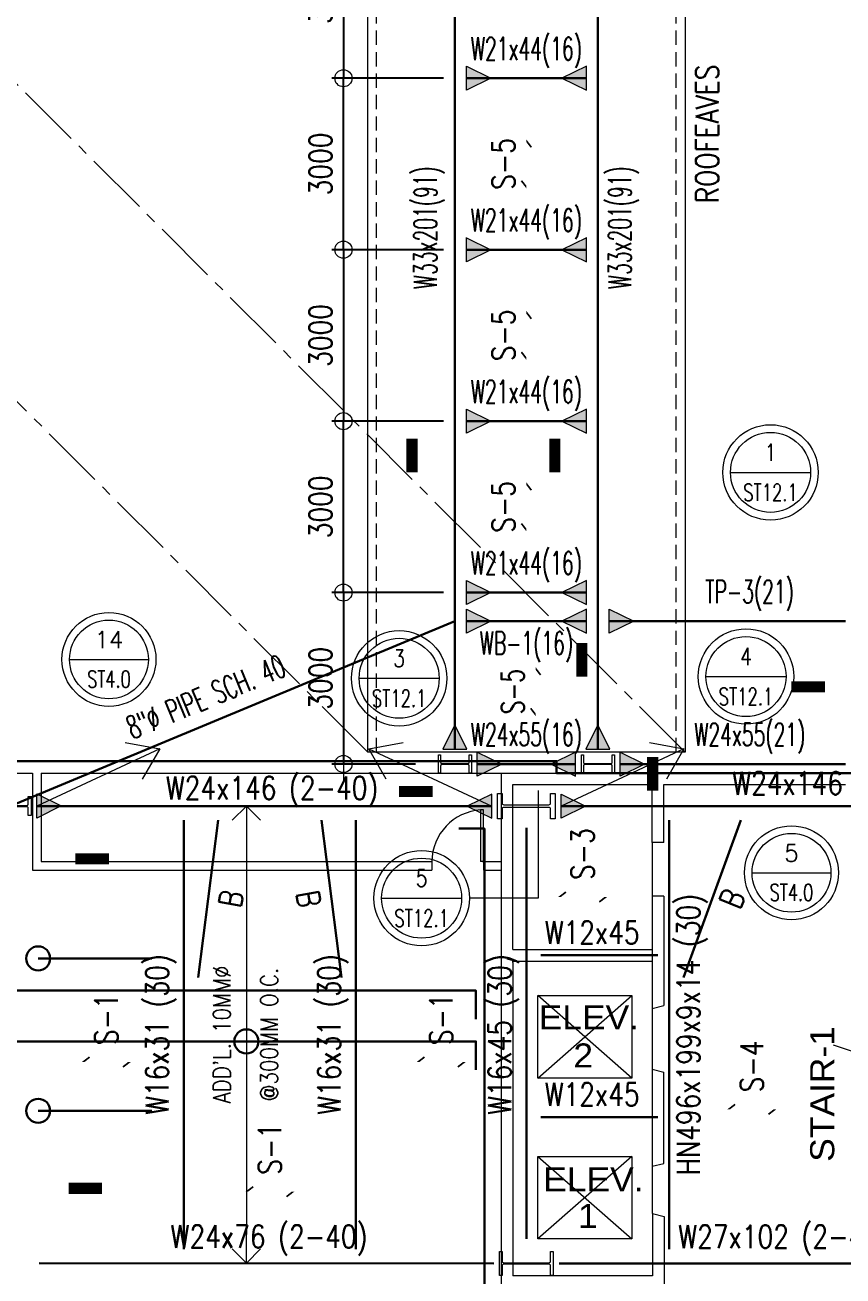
# Model space of a CAD drawing. Header units: millimetres. Extents: x 1120934 to 1315742, y -16030 to 119854.
# Drawn here: x 1164123 to 1178430, y 45254 to 67144 of the extents above; entities that cross this region are included whole.
import ezdxf
from ezdxf.enums import TextEntityAlignment as Align

# ---------------------------------------------------------------- set-up
doc = ezdxf.new("R2010")
doc.units = ezdxf.units.MM
doc.header["$MEASUREMENT"] = 0
doc.linetypes.add('CENTER2', pattern=[1.125, 0.75, -0.125, 0.125, -0.125])
doc.linetypes.add('HIDDEN', pattern=[0.375, 0.25, -0.125])
doc.layers.get('0').update_dxf_attribs({"lineweight": 0})
for name, color, linetype, lineweight in [('A_ARCHITECTURAL BACKGROUND', 251, 'Continuous', 5), ('ROOF LN', 1, 'HIDDEN', 5), ('S-ANNO-DIMS', 252, 'Continuous', 5), ('S-ANNO-MARK', 2, 'Continuous', 9), ('S-ANNO-NPLT', 7, 'Continuous', 9), ('S-Anno-Symb', 143, 'Continuous', 15), ('S-BEAM', 5, 'Continuous', 30), ('S-BRACE', 2, 'Continuous', 9), ('S-COLS', 2, 'Continuous', 20), ('S-CONN', 1, 'Continuous', 9), ('S_COL', 2, 'Continuous', 20), ('S_DRB', 4, 'Continuous', 30), ('S_GRID LINES', 252, 'Continuous', 5), ('S_SLAB EDGE', 2, 'Continuous', 30)]:
    doc.layers.add(name, color=color, linetype=linetype, lineweight=lineweight)
doc.styles.add('1', font='simplex.shx', dxfattribs={"width": 0.85, "height": 300})
doc.styles.add('ARIALNW', font='ARIALN.TTF')
doc.styles.add('MMTX$0$ESMX$0$X-OPTA1D', font='x-opta1d')
doc.styles.add('ROMANSX', font='ROMANS.shx', dxfattribs={"height": 0.09375})
doc.styles.add('SIMPLEX', font='SIMPLEX.shx', dxfattribs={"width": 0.8, "height": 400})
doc.dimstyles.new('DIM 200', dxfattribs={"dimtxt": 0.36, "dimasz": 0.2, "dimexe": 0.1, "dimexo": 0, "dimgap": 0.08, "dimtad": 1, "dimlfac": 2, "dimrnd": 0.005, "dimzin": 1, "dimdsep": 46, "dimtxsty": 'ARIALNW', "dimcen": 0.09, "dimclrd": 6, "dimclre": 6, "dimclrt": 13, "dimadec": 0, "dimazin": 0, "dimtfac": 1, "dimtofl": 0, "dimtmove": 2, "dimatfit": 3, "dimfxl": 1, "dimtolj": 1, "dimtzin": 0, "dimarcsym": 0})
doc.dimstyles.new('DIM_100', dxfattribs={"dimtxt": 400, "dimasz": 2, "dimexe": 100, "dimexo": 250, "dimgap": 250, "dimtad": 1, "dimdec": 0, "dimrnd": 1, "dimzin": 1, "dimdsep": 46, "dimtxsty": '1', "dimblk1": 'ESCADIM_ARW', "dimblk2": 'ESCADIM_ARW', "dimsah": 1, "dimcen": 50, "dimclrd": 256, "dimclre": 256, "dimclrt": 52, "dimazin": 0, "dimtfac": 1, "dimtdec": 0, "dimtofl": 0, "dimtmove": 0, "dimatfit": 3, "dimldrblk": 'ESCADIM_ARW', "dimfxl": 1, "dimtolj": 1, "dimtzin": 0, "dimarcsym": 0})
doc.dimstyles.new('DIM_200', dxfattribs={"dimtxt": 400, "dimasz": 2, "dimexe": 200, "dimexo": 200, "dimgap": 200, "dimtad": 1, "dimdec": 0, "dimrnd": 1, "dimzin": 1, "dimdsep": 46, "dimtxsty": 'SIMPLEX', "dimblk1": 'ESCADIM_ARW', "dimblk2": 'ESCADIM_ARW', "dimsah": 1, "dimcen": 50, "dimclrd": 251, "dimclre": 251, "dimclrt": 52, "dimazin": 0, "dimtfac": 1, "dimtdec": 0, "dimtofl": 0, "dimtmove": 0, "dimatfit": 3, "dimldrblk": 'ESCADIM_ARW', "dimfxl": 1, "dimtolj": 1, "dimtzin": 0, "dimarcsym": 0})

# ---------------------------------------------------------------- blocks, each defined once
blk = doc.blocks.new('4F COLUMN LAYOUT')
at = {"layer": 'S_COL', "ltscale": 0.05, "elevation": 0}
blk.add_lwpolyline([(16665, 56000), (16665, 56167), (16713, 56167), (16713, 56033, 0.414214), (16734, 56013), (17266, 56013, 0.414214), (17287, 56033), (17287, 56167), (17335, 56167), (17335, 55833), (17287, 55833), (17287, 55967, 0.414214), (17266, 55987), (16734, 55987, 0.414214), (16713, 55967), (16713, 55833), (16665, 55833), (16665, 56000)], format="xyb", dxfattribs=at)
at = {"layer": 'S_COL', "ltscale": 0.05}
for points in [[(26506, 56000), (26506, 55779), (26424, 55779), (26424, 55948, 0.414214), (26395, 55977), (25605, 55977, 0.414214), (25576, 55948), (25576, 55779), (25494, 55779), (25494, 56221), (25576, 56221), (25576, 56052, 0.414214), (25605, 56023), (26395, 56023, 0.414214), (26424, 56052), (26424, 56221), (26506, 56221), (26506, 56000)], [(25529, 47997), (25529, 48208), (25576, 48208), (25576, 48039, 0.414214), (25605, 48010), (26395, 48010, 0.414214), (26424, 48039), (26424, 48208), (26471, 48208), (26471, 47786), (26424, 47786), (26424, 47955, 0.414214), (26395, 47984), (25605, 47984, 0.414214), (25576, 47955), (25576, 47786), (25529, 47786), (25529, 47997)]]:
    blk.add_lwpolyline(points, format="xyb", dxfattribs=at)
blk = doc.blocks.new('Bubble')
at = {"layer": 'S-ANNO-NPLT'}
blk.add_circle((0, 0), 0.2608, dxfattribs=at)
at = {"layer": 'S-Anno-Symb', "color": 0}
blk.add_line((-0.2188, 0), (0.2188, 0), dxfattribs=at)
blk.add_circle((0, 0), 0.2188, dxfattribs=at)
at = {"layer": 'S-Anno-Symb', "style": 'ROMANSX'}
for tag, p in [('1', (0, 0.1094)), ('S1', (0, -0.1094))]:
    blk.add_attdef(tag, text='', height=0.0937, dxfattribs=at).set_placement(p, align=Align.MIDDLE_CENTER)
at = {"layer": 'S-Anno-Symb', "style": 'ROMANSX', "width": 1.018385, "flags": 8}
blk.add_attdef('LONG', text='', height=0.0937, dxfattribs=at).set_placement((-0.1796, -0.1249), (0.1796, -0.1249), align=Align.FIT)
blk = doc.blocks.new('4F PLAN2')
at = {"layer": 'A_ARCHITECTURAL BACKGROUND', "ltscale": 10}
for p, q in [((1173421, 54265, 0), (1154278, 54265, 0)), ((1173421, 54053, 0), (1173421, 54265, 0)), ((1172459, 45056, 0), (1172459, 54061, 0)), ((1172653, 53853, 0), (1175002, 53853, 0)), ((1172653, 53853, 0), (1175002, 53853, 0)), ((1172653, 53853, 0), (1175094, 53853, 0)), ((1172653, 50965, 0), (1172653, 53853, 0)), ((1175094, 52837, 0), (1175094, 53853, 0)), ((1175294, 52837, 0), (1175294, 53853, 0)), ((1175294, 52837, 0), (1175294, 53853, 0)), ((1172141, 53410, 0), (1172090, 53410, 0)), ((1172090, 53410, 0), (1172090, 52508, 0)), ((1172141, 53410, 0), (1172090, 53410, 0)), ((1172090, 53410, 0), (1172090, 52508, 0)), ((1172141, 52508, 0), (1172141, 53410, 0)), ((1172141, 52508, 0), (1172141, 53410, 0)), ((1172141, 52488, 0), (1172141, 53390, 0)), ((1172141, 52488, 0), (1172141, 53390, 0)), ((1175294, 52837, 0), (1175094, 52837, 0)), ((1175094, 51900, 0), (1175094, 50965, 0)), ((1175294, 51900, 0), (1175094, 51900, 0)), ((1175294, 51900, 0), (1175294, 50990, 0)), ((1175294, 51900, 0), (1175294, 49985, 0)), ((1172551, 50801, 0), (1172751, 50750, 0)), ((1172653, 50965, 0), (1175094, 50965, 0)), ((1172653, 50965, 0), (1175094, 50965, 0)), ((1172653, 50965, 0), (1175094, 50965, 0)), ((1172653, 50965, 0), (1175094, 50965, 0)), ((1172653, 50762, 0), (1172653, 50787, 0)), ((1172653, 50765, 0), (1175094, 50765, 0)), ((1172653, 50739, 0), (1172653, 50765, 0)), ((1172653, 50765, 0), (1175094, 50765, 0)), ((1172653, 50739, 0), (1172653, 45257, 0)), ((1175094, 50765, 0), (1175094, 49933, 0)), ((1175094, 49933, 0), (1175294, 49985, 0)), ((1175094, 49933, 0), (1175294, 49985, 0)), ((1175094, 48871, 0), (1175294, 48820, 0)), ((1175094, 48871, 0), (1175294, 48820, 0)), ((1175094, 48871, 0), (1175094, 47173, 0)), ((1175294, 47224, 0), (1175294, 48820, 0)), ((1175294, 47224, 0), (1175294, 48820, 0)), ((1175094, 47173, 0), (1175294, 47224, 0)), ((1175094, 47173, 0), (1175294, 47224, 0)), ((1175096, 46345, 0), (1175303, 46292, 0)), ((1175096, 46345, 0), (1175303, 46292, 0)), ((1175096, 46345, 0), (1175096, 45257, 0)), ((1175303, 46292, 0), (1175303, 45056, 0)), ((1175096, 45257, 0), (1172653, 45257, 0))]:
    blk.add_line(p, q, dxfattribs=at)
at = {"layer": 'A_ARCHITECTURAL BACKGROUND', "linetype": 'ByBlock', "ltscale": 0.5}
for p, q in [((1154428, 54053, 0), (1164252, 54053, 0)), ((1164403, 54053, 0), (1191459, 54053, 0)), ((1175294, 53853, 0), (1178472, 53853, 0))]:
    blk.add_line(p, q, dxfattribs=at)
at = {"layer": 'A_ARCHITECTURAL BACKGROUND', "ltscale": 0.5}
for p, q in [((1164252, 54053, 0), (1164252, 52357, 0)), ((1164403, 54053, 0), (1164403, 52508, 0)), ((1175096, 46345, 0), (1175096, 52837, 0)), ((1172141, 52576, 0), (1172141, 52357, 0)), ((1164252, 52357, 0), (1171239, 52357, 0)), ((1164403, 52508, 0), (1171239, 52508, 0)), ((1171239, 52526, 0), (1171239, 52357, 0)), ((1172141, 52508, 0), (1172090, 52508, 0)), ((1172141, 52508, 0), (1172459, 52508, 0)), ((1172141, 52357, 0), (1172459, 52357, 0)), ((1174737, 48718, 0), (1173093, 50161, 0)), ((1173093, 48718, 0), (1174737, 50161, 0)), ((1173093, 47347, 0), (1174737, 45904, 0)), ((1174737, 47347, 0), (1173093, 45904, 0))]:
    blk.add_line(p, q, dxfattribs=at)
at = {"layer": 'A_ARCHITECTURAL BACKGROUND', "linetype": 'ByBlock', "lineweight": 13, "ltscale": 0.5}
blk.add_line((1179234, 48974, 0), (1178265, 49293, 0), dxfattribs=at)
at = {"layer": 'A_ARCHITECTURAL BACKGROUND', "ltscale": 0.5, "elevation": 0}
for points in [[(1173093, 50161), (1174737, 50161), (1174737, 48718), (1173093, 48718)], [(1174737, 45904), (1173093, 45904), (1173093, 47347), (1174737, 47347)]]:
    blk.add_lwpolyline(points, close=True, dxfattribs=at)
at = {"layer": 'A_ARCHITECTURAL BACKGROUND', "linetype": 'ByBlock', "lineweight": 13, "ltscale": 0.5}
blk.add_arc((1172154, 52497, 0), 915, 93.9663, 179.3068, dxfattribs=at)
at = {"layer": 'S_SLAB EDGE', "ltscale": 0.05, "elevation": 0}
blk.add_lwpolyline([(1153407, 29530), (1152424, 46191), (1154278, 46191), (1154278, 54265), (1173421, 54265), (1173421, 54053), (1191459, 54053), (1191459, 53526), (1193442, 53526), (1193442, 37059), (1191609, 37059), (1191609, 8385)], dxfattribs=at)
at = {"layer": 'A_ARCHITECTURAL BACKGROUND', "style": 'MMTX$0$ESMX$0$X-OPTA1D', "text_generation_flag": 6, "width": 1.1}
for s, height, p in [('ELEV.', 420.9, (1173107, 49567, 0)), ('2', 421, (1173714, 48902, 0)), ('ELEV.', 420.9, (1173187, 46733, 0)), ('1', 421, (1173796, 46095, 0))]:
    blk.add_text(s, height=height, rotation=180, dxfattribs=at).set_placement(p)
at = {"layer": 'A_ARCHITECTURAL BACKGROUND', "style": 'MMTX$0$ESMX$0$X-OPTA1D', "width": 1.1}
blk.add_text('STAIR-1', height=420.9, rotation=90, dxfattribs=at).set_placement((1178277, 47252, 0))
blk = doc.blocks.new('_Open90')
at = {"color": 0, "linetype": 'ByBlock', "lineweight": -2}
for p, q in [((-0.5, 0.5), (0, 0)), ((0, 0), (-1, 0)), ((0, 0), (-0.5, -0.5))]:
    blk.add_line(p, q, dxfattribs=at)
blk = doc.blocks.new('*D46')
at = {"lineweight": -2, "ltscale": 0.5, "transparency": 16777216}
blk.add_line((21102, 55501), (21102, 48502), dxfattribs=at)
at = {"layer": 'Defpoints', "color": 0, "ltscale": 0.5, "transparency": 16777216}
for p in [(21102, 56001, 0), (21102, 48002, 0), (21102, 48002)]:
    blk.add_point(p, dxfattribs=at)
at = {"lineweight": -2, "ltscale": 0.5, "transparency": 16777216, "xscale": 500, "yscale": 500, "zscale": 500}
for p, rotation in [((21102, 56001), 90), ((21102, 48002), 270)]:
    blk.add_blockref('_Open90', p, dxfattribs=dict(at, rotation=rotation))
at = {"color": 52, "ltscale": 0.5, "transparency": 16777216, "char_height": 300, "attachment_point": 5, "rotation": 90, "style": '1'}
for s, insert in [("\\A1;ADD'L. 10MM%%C", (20674, 52002)), ('\\A1;@300MM O.C. ', (21502, 52002))]:
    blk.add_mtext(s, dxfattribs=dict(at, insert=insert))
blk = doc.blocks.new('ESCADIM_ARW')
at = {"color": 7}
blk.add_line((-150, 0), (150, 0), dxfattribs=at)
blk.add_circle((0, 0), 75, dxfattribs=at)
blk = doc.blocks.new('*D35')
at = {"layer": 'Defpoints', "color": 0, "ltscale": 0.05, "transparency": 16777216}
for p in [(1169692, 60212), (1171642, 60212, 0), (1171642, 57212, 0)]:
    blk.add_point(p, dxfattribs=at)
at = {"layer": 'S-ANNO-DIMS', "color": 251, "lineweight": -2, "ltscale": 0.05, "transparency": 16777216}
for p, q in [((1171442, 60212), (1169492, 60212)), ((1169692, 57214), (1169692, 60210)), ((1171442, 57212), (1169492, 57212))]:
    blk.add_line(p, q, dxfattribs=at)
at = {"layer": 'S-ANNO-DIMS', "color": 251, "lineweight": -2, "ltscale": 0.05, "transparency": 16777216, "xscale": 2, "yscale": 2, "zscale": 2}
for p, rotation in [((1169692, 60212), 90), ((1169692, 57212), 270)]:
    blk.add_blockref('ESCADIM_ARW', p, dxfattribs=dict(at, rotation=rotation))
at = {"layer": 'S-ANNO-DIMS', "color": 52, "ltscale": 0.05, "transparency": 16777216, "insert": (1169292, 58712), "char_height": 400, "attachment_point": 5, "rotation": 90, "style": 'SIMPLEX'}
blk.add_mtext('\\A1;3000', dxfattribs=at)
blk = doc.blocks.new('*D36')
at = {"layer": 'Defpoints', "color": 0, "ltscale": 0.05, "transparency": 16777216}
for p in [(1171642, 63212, 0), (1169692, 60212), (1171642, 60212, 0)]:
    blk.add_point(p, dxfattribs=at)
at = {"layer": 'S-ANNO-DIMS', "color": 251, "lineweight": -2, "ltscale": 0.05, "transparency": 16777216}
for p, q in [((1171442, 63212), (1169492, 63212)), ((1169692, 63210), (1169692, 60214)), ((1171442, 60212), (1169492, 60212))]:
    blk.add_line(p, q, dxfattribs=at)
at = {"layer": 'S-ANNO-DIMS', "color": 251, "lineweight": -2, "ltscale": 0.05, "transparency": 16777216, "xscale": 2, "yscale": 2, "zscale": 2}
for p, rotation in [((1169692, 63212), 90), ((1169692, 60212), 270)]:
    blk.add_blockref('ESCADIM_ARW', p, dxfattribs=dict(at, rotation=rotation))
at = {"layer": 'S-ANNO-DIMS', "color": 52, "ltscale": 0.05, "transparency": 16777216, "insert": (1169292, 61712), "char_height": 400, "attachment_point": 5, "rotation": 90, "style": 'SIMPLEX'}
blk.add_mtext('\\A1;3000', dxfattribs=at)
blk = doc.blocks.new('*D37')
at = {"layer": 'Defpoints', "color": 0, "ltscale": 0.05, "transparency": 16777216}
for p in [(1171642, 57212, 0), (1169692, 54212), (1171154, 54212)]:
    blk.add_point(p, dxfattribs=at)
at = {"layer": 'S-ANNO-DIMS', "color": 251, "lineweight": -2, "ltscale": 0.05, "transparency": 16777216}
for p, q in [((1171442, 57212), (1169492, 57212)), ((1169692, 57210), (1169692, 54214)), ((1170954, 54212), (1169492, 54212))]:
    blk.add_line(p, q, dxfattribs=at)
at = {"layer": 'S-ANNO-DIMS', "color": 251, "lineweight": -2, "ltscale": 0.05, "transparency": 16777216, "xscale": 2, "yscale": 2, "zscale": 2}
for p, rotation in [((1169692, 57212), 90), ((1169692, 54212), 270)]:
    blk.add_blockref('ESCADIM_ARW', p, dxfattribs=dict(at, rotation=rotation))
at = {"layer": 'S-ANNO-DIMS', "color": 52, "ltscale": 0.05, "transparency": 16777216, "insert": (1169292, 55712), "char_height": 400, "attachment_point": 5, "rotation": 90, "style": 'SIMPLEX'}
blk.add_mtext('\\A1;3000', dxfattribs=at)
blk = doc.blocks.new('*D38')
at = {"layer": 'Defpoints', "color": 0, "ltscale": 0.05, "transparency": 16777216}
for p in [(1171642, 69212, 0), (1169692, 66212), (1171642, 66212, 0)]:
    blk.add_point(p, dxfattribs=at)
at = {"layer": 'S-ANNO-DIMS', "color": 251, "lineweight": -2, "ltscale": 0.05, "transparency": 16777216}
for p, q in [((1171442, 69212), (1169492, 69212)), ((1169692, 69210), (1169692, 66214)), ((1171442, 66212), (1169492, 66212))]:
    blk.add_line(p, q, dxfattribs=at)
at = {"layer": 'S-ANNO-DIMS', "color": 251, "lineweight": -2, "ltscale": 0.05, "transparency": 16777216, "xscale": 2, "yscale": 2, "zscale": 2}
for p, rotation in [((1169692, 69212), 90), ((1169692, 66212), 270)]:
    blk.add_blockref('ESCADIM_ARW', p, dxfattribs=dict(at, rotation=rotation))
at = {"layer": 'S-ANNO-DIMS', "color": 52, "ltscale": 0.05, "transparency": 16777216, "insert": (1169292, 67712), "char_height": 400, "attachment_point": 5, "rotation": 90, "style": 'SIMPLEX'}
blk.add_mtext('\\A1;3000', dxfattribs=at)
blk = doc.blocks.new('*D39')
at = {"layer": 'Defpoints', "color": 0, "ltscale": 0.05, "transparency": 16777216}
for p in [(1169692, 66212), (1171642, 66212, 0), (1171642, 63212, 0)]:
    blk.add_point(p, dxfattribs=at)
at = {"layer": 'S-ANNO-DIMS', "color": 251, "lineweight": -2, "ltscale": 0.05, "transparency": 16777216}
for p, q in [((1171442, 66212), (1169492, 66212)), ((1169692, 63214), (1169692, 66210)), ((1171442, 63212), (1169492, 63212))]:
    blk.add_line(p, q, dxfattribs=at)
at = {"layer": 'S-ANNO-DIMS', "color": 251, "lineweight": -2, "ltscale": 0.05, "transparency": 16777216, "xscale": 2, "yscale": 2, "zscale": 2}
for p, rotation in [((1169692, 66212), 90), ((1169692, 63212), 270)]:
    blk.add_blockref('ESCADIM_ARW', p, dxfattribs=dict(at, rotation=rotation))
at = {"layer": 'S-ANNO-DIMS', "color": 52, "ltscale": 0.05, "transparency": 16777216, "insert": (1169292, 64712), "char_height": 400, "attachment_point": 5, "rotation": 90, "style": 'SIMPLEX'}
blk.add_mtext('\\A1;3000', dxfattribs=at)
blk = doc.blocks.new('4F FRAMING LAYOUT2')
at = {"layer": 'S-CONN'}
for points in [[(1164327, 53267), (1164756, 53478), (1164327, 53688)], [(1172286, 53264), (1171857, 53474), (1172286, 53685)], [(1173498, 53264), (1173927, 53474), (1173498, 53685)]]:
    blk.add_hatch(color=256, dxfattribs=at).paths.add_polyline_path(points)
at = {"layer": 'S-BEAM'}
for p, q in [((1164327, 53476, 0), (1172286, 53475, 0)), ((1181458, 53475, 0), (1173498, 53476, 0)), ((1166901, 45725, 0), (1166901, 53229, 0)), ((1167501, 53229, 0), (1167151, 50476, 0)), ((1169309, 53229, 0), (1169659, 50476, 0)), ((1169909, 45725, 0), (1169909, 53229, 0)), ((1175392, 45725, 0), (1175392, 53229, 0)), ((1176642, 53229, 0), (1175642, 50476, 0)), ((1172892, 45906, 0), (1172892, 53095, 0)), ((1175192, 50865, 0), (1173142, 50865, 0)), ((1175192, 48032, 0), (1173142, 48032, 0)), ((1164368, 45478, 0), (1172321, 45475, 0)), ((1181492, 45475, 0), (1173463, 45475, 0))]:
    blk.add_line(p, q, dxfattribs=at)
at = {"layer": 'S-CONN', "color": 1, "elevation": 0}
for points in [[(1164327, 53688), (1164756, 53478), (1164327, 53267), (1164327, 53689)], [(1172286, 53685), (1171857, 53474), (1172286, 53264), (1172286, 53686)], [(1173498, 53685), (1173927, 53474), (1173498, 53264), (1173498, 53686)]]:
    blk.add_lwpolyline(points, dxfattribs=at)
at = {"layer": 'S-BRACE', "ltscale": 0.5}
for points in [[(1166478, 54478, 0), (1164327, 53476, 0)], [(1170135, 54477, 0), (1172286, 53475, 0)], [(1175649, 54478, 0), (1173498, 53476, 0)]]:
    blk.add_leader(points, dimstyle='DIM 200', override={"dimasz": 500, "dimtad": 0, "dimclrd": 2, "dimldrblk": 'Open90', "dimfxl": 0.18}, dxfattribs=at)
blk = doc.blocks.new("ADD' L BARS")
at = {"layer": 'S_DRB', "color": 4, "elevation": 0}
for points in [[(24817.1, 40432.8), (25267.1, 40432.8), (25267.1, 55606.9), (24817.1, 55606.9)], [(25117.1, 52271.9), (25117.1, 52771.9), (8265.2, 52771.9), (8265.2, 52271.9)], [(25117.1, 51382.7), (25117.1, 51882.7), (8265.2, 51882.7), (8265.2, 51382.7)]]:
    blk.add_lwpolyline(points, dxfattribs=at)
at = {"layer": 'S_DRB'}
blk.add_circle((21102.3, 51882.7, 0), 210.4, dxfattribs=at)
at = {"ltscale": 0.5}
dim = blk.add_linear_dim(base=(21102.3, 48002.4, 0), p1=(21102.3, 56001.2, 0), p2=(21102.3, 48002.4, 0), angle=270, text="ADD'L. 10MM%%C\\X@300MM O.C. ", dimstyle='DIM_100', override={"dimasz": 500, "dimexo": 100, "dimblk1": 'Open90', "dimblk2": 'Open90', "dimse1": 1, "dimse2": 1}, dxfattribs=at)
dim.commit()
dim.dimension.update_dxf_attribs({"geometry": '*D46', "text_midpoint": (21102.3, 52001.8, 0)})

msp = doc.modelspace()

# ---------------------------------------------------------------- hatches: boundary and pattern name
at = {"layer": 'S-CONN'}
for points in [[(1171842.2624, 66001.0556), (1172271.27871, 66211.96285), (1171842.2624, 66421.78963)], [(1173942.2624, 66001.0556), (1173513.24609, 66211.96285), (1173942.2624, 66421.78963)], [(1171842.2624, 63001.0556), (1172271.27871, 63211.96285), (1171842.2624, 63421.78963)], [(1173942.2624, 63001.0556), (1173513.24609, 63211.96285), (1173942.2624, 63421.78963)], [(1171842.2624, 60001.0556), (1172271.27871, 60211.96285), (1171842.2624, 60421.78963)], [(1173942.2624, 60001.0556), (1173513.24609, 60211.96285), (1173942.2624, 60421.78963)], [(1171842.2624, 57001.0556), (1172271.27871, 57211.96285), (1171842.2624, 57421.78963)], [(1173942.2624, 57001.0556), (1173513.24609, 57211.96285), (1173942.2624, 57421.78963)], [(1171842.2624, 56501.0556), (1172271.27871, 56711.96285), (1171842.2624, 56921.78963)], [(1173942.2624, 56501.0556), (1173513.24609, 56711.96285), (1173942.2624, 56921.78963)], [(1174342.2624, 56501.0556), (1174771.27871, 56711.96285), (1174342.2624, 56921.78963)], [(1171431.35515, 54470.71285), (1171642.2624, 54899.72916), (1171852.08918, 54470.71285)], [(1173931.35515, 54470.71285), (1174142.2624, 54899.72916), (1174352.08918, 54470.71285)], [(1172030.8064, 54001.0556), (1172459.82271, 54211.96285), (1172030.8064, 54421.78963)], [(1173753.7184, 54001.0556), (1173324.70209, 54211.96285), (1173753.7184, 54421.78963)], [(1174530.8064, 54001.0556), (1174959.82271, 54211.96285), (1174530.8064, 54421.78963)]]:
    msp.add_hatch(color=256, dxfattribs=at).paths.add_polyline_path(points)

# ---------------------------------------------------------------- linework, layer by layer
at = {"layer": 'ROOF LN', "color": 254, "linetype": 'HIDDEN', "ltscale": 1000}
for p, q in [((1170270.24037, 54420.71285, 0), (1170270.24037, 86130.03185, 0)), ((1175514.28443, 54420.71285, 0), (1175514.28443, 86130.03185, 0))]:
    msp.add_line(p, q, dxfattribs=at)
at = {"layer": 'ROOF LN', "linetype": 'Continuous'}
msp.add_lwpolyline([(1170116.22843, 86130.03185), (1175668.29638, 86130.03185), (1175668.29638, 54420.71285), (1170116.22843, 54420.71285), (1170116.22843, 86130.03185)], dxfattribs=at)
at = {"layer": 'S-ANNO-MARK'}
for points, elevation in [([(1172805.26127, 64420.2184, 29.99952, 29.99952, 0), (1172892.2624, 64307.17408, 0, 0, 0), (1172892.2624, 65116.75163, 29.99952, 29.99952, 0), (1172979.26354, 65003.7073, 0, 0, 0)], 0), ([(1172805.26127, 61420.2184, 29.99952, 29.99952, 0), (1172892.2624, 61307.17408, 0, 0, 0), (1172892.2624, 62116.75163, 29.99952, 29.99952, 0), (1172979.26354, 62003.7073, 0, 0, 0)], 0), ([(1172805.26127, 58420.2184, 29.99952, 29.99952, 0), (1172892.2624, 58307.17408, 0, 0, 0), (1172892.2624, 59116.75163, 29.99952, 29.99952, 0), (1172979.26354, 59003.7073, 0, 0, 0)], 0), ([(1172967.3721, 55186.84201, 29.99952, 29.99952, 0), (1173054.37324, 55073.79768, 0, 0, 0), (1173054.37324, 55883.37523, 29.99952, 29.99952, 0), (1173141.37437, 55770.33091, 0, 0, 0)], 0), ([(1165251.58867, 49084.32733, 29.99952, 29.99952, 0), (1165138.54434, 48997.3262, 0, 0, 0), (1165948.12189, 48997.3262, 29.99952, 29.99952, 0), (1165835.07756, 48910.32507, 0, 0, 0)], 0), ([(1171108.97811, 49084.32733, 29.99952, 29.99952, 0), (1170995.93378, 48997.3262, 0, 0, 0), (1171805.51133, 48997.3262, 29.99952, 29.99952, 0), (1171692.467, 48910.32507, 0, 0, 0)], 0), ([(1176543.4314, 48256.88862, 29.99952, 29.99952, 0), (1176430.38708, 48169.88749, 0, 0, 0), (1177239.96463, 48169.88749, 29.99952, 29.99952, 0), (1177126.9203, 48082.88636, 0, 0, 0)], 0.00001), ([(1168113.20818, 46815.75622, 29.99952, 29.99952, 0), (1168000.16385, 46728.75509, 0, 0, 0), (1168809.7414, 46728.75509, 29.99952, 29.99952, 0), (1168696.69708, 46641.75395, 0, 0, 0)], -0.00001)]:
    msp.add_lwpolyline(points, format="xyseb", dxfattribs=dict(at, elevation=elevation))
msp.add_lwpolyline([(1173583.98628, 51972.60481, 29.99952, 29.99952, 0), (1173470.94195, 51885.60367, 0, 0, 0), (1174280.5195, 51885.60367, 29.99952, 29.99952, 0), (1174167.47518, 51798.60254, 0, 0, 0)], format="xyseb", dxfattribs=at)
at = {"layer": 'S-Anno-Symb', "linetype": 'ByBlock'}
for points, elevation in [([(1176328.02517, 59314.83241, 0, 0, 0), (1170890.37902, 59314.83241, 196.07256, 196.07256, 0), (1170890.37902, 59903.05009, 0, 0, 0)], 0), ([(1174801.99119, 59314.83241, 0, 0, 0), (1173390.37902, 59314.83241, 196.07256, 196.07256, 0), (1173390.37902, 59903.05009, 0, 0, 0)], 0), ([(1175898.78723, 55743.02864, 0, 0, 0), (1173862.53872, 55743.02864, 196.07256, 196.07256, 0), (1173862.53872, 56331.24632, 0, 0, 0)], 0), ([(1177529.27808, 53013.60476, 0, 0, 0), (1177529.27808, 55563.03636, 196.07256, 196.07256, 0), (1178117.49576, 55563.03636, 0, 0, 0)], 0), ([(1165590.71831, 55220.79732, 0, 0, 0), (1165590.71831, 52552.30319, 196.07256, 196.07256, 0), (1165002.50063, 52552.30319, 0, 0, 0)], 0.00001), ([(1170666.85103, 54877.49575, 0, 0, 0), (1170666.85103, 53730.60798, 196.07256, 196.07256, 0), (1171255.06871, 53730.60798, 0, 0, 0)], 0), ([(1173100.16914, 53748.00226, 0, 0, 0), (1175099.10455, 53748.00226, 196.07256, 196.07256, 0), (1175099.10455, 54336.21994, 0, 0, 0)], 0.00001), ([(1165471.87473, 44436.30678, 0, 0, 0), (1165471.87473, 46789.18817, 196.07256, 196.07256, 0), (1164883.65705, 46789.18817, 0, 0, 0)], 0)]:
    msp.add_lwpolyline(points, format="xyseb", dxfattribs=dict(at, elevation=elevation))
at = {"layer": 'S-Anno-Symb', "linetype": 'ByBlock', "elevation": 0.00001}
msp.add_lwpolyline([(1173100.16914, 53748.00226), (1173100.16914, 51865.14194), (1171894.29695, 51865.14194)], dxfattribs=at)
at = {"layer": 'S-BEAM'}
for p, q in [((1171642.2624, 72726.0199, 0), (1171642.2624, 54470.71285, 0)), ((1174142.2624, 72726.0199, 0), (1174142.2624, 54470.71285, 0)), ((1173942.2624, 66211.96285, 0), (1171842.2624, 66211.96285, 0)), ((1173942.2624, 63211.96285, 0), (1171842.2624, 63211.96285, 0)), ((1173942.2624, 60211.96285, 0), (1171842.2624, 60211.96285, 0)), ((1173942.2624, 57211.96285, 0), (1171842.2624, 57211.96285, 0)), ((1163892.2624, 53489.2279, 0), (1171642.2624, 56711.96285, 0)), ((1173942.2624, 56711.96285, 0), (1171842.2624, 56711.96285, 0)), ((1174342.2624, 56711.96285, 0), (1178475.23682, 56711.96285, 0)), ((1173753.7184, 54211.96285, 0.00001), (1172030.8064, 54211.96285, 0.00001)), ((1174530.8064, 54211.96285, 0.00001), (1178475.23682, 54211.96285, 0.00001))]:
    msp.add_line(p, q, dxfattribs=at)
at = {"layer": 'S-COLS', "color": 7, "ltscale": 0.05, "elevation": 0.00001}
for points in [[(1171353.7184, 54211.96285), (1171353.7184, 54370.71285), (1171391.3104, 54370.71285), (1171391.3104, 54242.06185, 0.4142135624), (1171410.8684, 54222.50385), (1171873.6564, 54222.50385, 0.4142135624), (1171893.2144, 54242.06185), (1171893.2144, 54370.71285), (1171930.8064, 54370.71285), (1171930.8064, 54053.21285), (1171893.2144, 54053.21285), (1171893.2144, 54181.86385, 0.4142135624), (1171873.6564, 54201.42185), (1171410.8684, 54201.42185, 0.4142135624), (1171391.3104, 54181.86385), (1171391.3104, 54053.21285), (1171353.7184, 54053.21285), (1171353.7184, 54211.96285)], [(1173853.7184, 54211.96285), (1173853.7184, 54370.71285), (1173891.3104, 54370.71285), (1173891.3104, 54242.06185, 0.4142135624), (1173910.8684, 54222.50385), (1174373.6564, 54222.50385, 0.4142135624), (1174393.2144, 54242.06185), (1174393.2144, 54370.71285), (1174430.8064, 54370.71285), (1174430.8064, 54053.21285), (1174393.2144, 54053.21285), (1174393.2144, 54181.86385, 0.4142135624), (1174373.6564, 54201.42185), (1173910.8684, 54201.42185, 0.4142135624), (1173891.3104, 54181.86385), (1173891.3104, 54053.21285), (1173853.7184, 54053.21285), (1173853.7184, 54211.96285)]]:
    msp.add_lwpolyline(points, format="xyb", dxfattribs=at)
at = {"layer": 'S-CONN', "color": 1}
for points, elevation in [([(1171842.2624, 66421.78963), (1172271.27871, 66211.96285), (1171842.2624, 66001.0556), (1171842.2624, 66422.87011)], 0), ([(1173942.2624, 66421.78963), (1173513.24609, 66211.96285), (1173942.2624, 66001.0556), (1173942.2624, 66422.87011)], 0), ([(1171842.2624, 63421.78963), (1172271.27871, 63211.96285), (1171842.2624, 63001.0556), (1171842.2624, 63422.87011)], 0), ([(1173942.2624, 63421.78963), (1173513.24609, 63211.96285), (1173942.2624, 63001.0556), (1173942.2624, 63422.87011)], 0), ([(1171842.2624, 60421.78963), (1172271.27871, 60211.96285), (1171842.2624, 60001.0556), (1171842.2624, 60422.87011)], 0), ([(1173942.2624, 60421.78963), (1173513.24609, 60211.96285), (1173942.2624, 60001.0556), (1173942.2624, 60422.87011)], 0), ([(1171842.2624, 57421.78963), (1172271.27871, 57211.96285), (1171842.2624, 57001.0556), (1171842.2624, 57422.87011)], 0), ([(1173942.2624, 57421.78963), (1173513.24609, 57211.96285), (1173942.2624, 57001.0556), (1173942.2624, 57422.87011)], 0), ([(1171842.2624, 56921.78963), (1172271.27871, 56711.96285), (1171842.2624, 56501.0556), (1171842.2624, 56922.87011)], 0), ([(1173942.2624, 56921.78963), (1173513.24609, 56711.96285), (1173942.2624, 56501.0556), (1173942.2624, 56922.87011)], 0), ([(1174342.2624, 56921.78963), (1174771.27871, 56711.96285), (1174342.2624, 56501.0556), (1174342.2624, 56922.87011)], 0), ([(1171852.08918, 54470.71285), (1171642.2624, 54899.72916), (1171431.35515, 54470.71285), (1171853.16966, 54470.71285)], 0), ([(1174352.08918, 54470.71285), (1174142.2624, 54899.72916), (1173931.35515, 54470.71285), (1174353.16966, 54470.71285)], 0), ([(1172030.8064, 54421.78963), (1172459.82271, 54211.96285), (1172030.8064, 54001.0556), (1172030.8064, 54422.87011)], 0.00001), ([(1173753.7184, 54421.78963), (1173324.70209, 54211.96285), (1173753.7184, 54001.0556), (1173753.7184, 54422.87011)], 0.00001), ([(1174530.8064, 54421.78963), (1174959.82271, 54211.96285), (1174530.8064, 54001.0556), (1174530.8064, 54422.87011)], 0.00001)]:
    msp.add_lwpolyline(points, dxfattribs=dict(at, elevation=elevation))
at = {"layer": 'S_DRB'}
for p, q in [((1166342.2624, 50810.98156, 0.00001), (1164352.62942, 50810.98156, 0.00001)), ((1166342.2624, 48144.31489, 0.00001), (1164352.62942, 48144.31489, 0.00001))]:
    msp.add_line(p, q, dxfattribs=at)
for centre in [(1164352.62942, 50810.98156, 0.00001), (1164352.62942, 48144.31489, 0.00001)]:
    msp.add_circle(centre, 210.36702, dxfattribs=at)
at = {"layer": 'S_GRID LINES', "linetype": 'CENTER2', "ltscale": 1500}
for p, q in [((1170116.22843, 54420.71285), (1156420.46286, 68116.47842)), ((1175668.29638, 54420.71285), (1161972.53081, 68116.47842))]:
    msp.add_line(p, q, dxfattribs=at)

# ---------------------------------------------------------------- block references
at = {"layer": 'A_ARCHITECTURAL BACKGROUND'}
msp.add_blockref('4F PLAN2', (0, 0), dxfattribs=at)
at = {"layer": 'S-ANNO-DIMS'}
msp.add_blockref('4F FRAMING LAYOUT2', (0, 0), dxfattribs=at)
at = {"layer": 'S-Anno-Symb'}
ref = msp.add_blockref('Bubble', (1177162.49227, 59314.83241, 0), dxfattribs=dict(at, xscale=3200.000000000257, yscale=3200.000000000257, zscale=3200.000000000257))
ref.add_attrib('1', '1', dxfattribs={"height": 300, "style": 'ROMANSX', "width": 0.8}).set_placement((1177162.49227, 59664.83241, 0), align=Align.MIDDLE_CENTER)
ref.add_attrib('S1', 'ST12.1', dxfattribs={"height": 300, "style": 'ROMANSX', "width": 0.7}).set_placement((1177162.49227, 58964.83241, 0), align=Align.MIDDLE_CENTER)
ref = msp.add_blockref('Bubble', (1165590.71831, 56042.1633, 0.00001), dxfattribs=dict(at, xscale=3149.760000000242, yscale=3149.760000000242, zscale=3149.760000000242))
ref.add_attrib('1', '14', dxfattribs={"height": 295.29, "style": 'ROMANSX'}).set_placement((1165590.71831, 56386.6683, 0.00001), align=Align.MIDDLE_CENTER)
ref.add_attrib('S1', 'ST4.0', dxfattribs={"height": 295.29, "style": 'ROMANSX', "width": 0.7}).set_placement((1165590.71831, 55697.6583, 0.00001), align=Align.MIDDLE_CENTER)
ref = msp.add_blockref('Bubble', (1170666.85103, 55711.96285, 0), dxfattribs=dict(at, xscale=3200.000000000257, yscale=3200.000000000257, zscale=3200.000000000257))
ref.add_attrib('1', '3', dxfattribs={"height": 300, "style": 'ROMANSX', "width": 0.8}).set_placement((1170666.85103, 56061.96285, 0), align=Align.MIDDLE_CENTER)
ref.add_attrib('S1', 'ST12.1', dxfattribs={"height": 300, "style": 'ROMANSX', "width": 0.7}).set_placement((1170666.85103, 55361.96285, 0), align=Align.MIDDLE_CENTER)
ref = msp.add_blockref('Bubble', (1176733.25434, 55743.02864, 0), dxfattribs=dict(at, xscale=3200.000000000257, yscale=3200.000000000257, zscale=3200.000000000257))
ref.add_attrib('1', '4', dxfattribs={"height": 300, "style": 'ROMANSX', "width": 0.8}).set_placement((1176733.25434, 56093.02864, 0), align=Align.MIDDLE_CENTER)
ref.add_attrib('S1', 'ST12.1', dxfattribs={"height": 300, "style": 'ROMANSX', "width": 0.7}).set_placement((1176733.25434, 55393.02864, 0), align=Align.MIDDLE_CENTER)
ref = msp.add_blockref('Bubble', (1177528.86671, 52309.60874, 0), dxfattribs=dict(at, xscale=3149.760000000242, yscale=3149.760000000242, zscale=3149.760000000242))
ref.add_attrib('1', '5', dxfattribs={"height": 295.29, "style": 'ROMANSX'}).set_placement((1177528.86671, 52654.11374, 0), align=Align.MIDDLE_CENTER)
ref.add_attrib('S1', 'ST4.0', dxfattribs={"height": 295.29, "style": 'ROMANSX', "width": 0.7}).set_placement((1177528.86671, 51965.10374, 0), align=Align.MIDDLE_CENTER)
ref = msp.add_blockref('Bubble', (1171059.82985, 51865.14194, 0.00001), dxfattribs=dict(at, xscale=3200.000000000257, yscale=3200.000000000257, zscale=3200.000000000257))
ref.add_attrib('1', '5', dxfattribs={"height": 300, "style": 'ROMANSX', "width": 0.8}).set_placement((1171059.82985, 52215.14194, 0.00001), align=Align.MIDDLE_CENTER)
ref.add_attrib('S1', 'ST12.1', dxfattribs={"height": 300, "style": 'ROMANSX', "width": 0.7}).set_placement((1171059.82985, 51515.14194, 0.00001), align=Align.MIDDLE_CENTER)
at = {"layer": 'S-BRACE'}
msp.add_blockref("ADD' L BARS", (1146892.2624, -2523.9801, 0), dxfattribs=at)
at = {"layer": 'S-COLS'}
msp.add_blockref('4F COLUMN LAYOUT', (1146892.2624, -2523.9801, 0), dxfattribs=at)

# ---------------------------------------------------------------- texts
at = {"layer": 'S-ANNO-DIMS', "color": 52, "char_height": 400, "attachment_point": 5, "style": 'SIMPLEX'}
for s, insert in [('\\A1;{\\W0.6;W21x44(16)}', (1172892.2624, 66661.96285, 0)), ('\\A1;{\\W0.6;W21x44(16)}', (1172892.2624, 63661.96285, 0)), ('\\A1;{\\W0.6;W21x44(16)}', (1172892.2624, 60661.96285, 0)), ('\\A1;{\\W0.6;W21x44(16)}', (1172892.2624, 57661.96285, 0)), ('\\A1;{\\W0.6;TP-3(21)}', (1176795.22019, 57161.96285, 0)), ('\\A1;{\\W0.6;WB-1(16)}', (1172892.2624, 56261.96285, 0)), ('\\A1;{\\W0.6;W24x55(16)}', (1172892.2624, 54661.96285, 0.00001)), ('\\A1;{\\W0.6;W24x55(21)}', (1176799.44803, 54661.96285, 0.00001)), ('\\A1;{\\W0.8;W24x146 (2-40)}', (1168444.90621, 53725.94983, 0.00001)), ('\\A1;{\\W0.8;W24x146}', (1177461.52637, 53875.94984, 0.00001)), ('\\A1;{\\W0.8;W12x45}', (1174043.68864, 51264.84316, 0.00001)), ('\\A1;{\\W0.8;W12x45}', (1174043.68864, 48432.42082, 0.00001)), ('\\A1;{\\W0.8;W24x76 (2-40)}', (1168392.2624, 45877.19431, 0)), ('\\A1;{\\W0.8;W27x102 (2-40)}', (1177408.88256, 45876.11003, 0.00001))]:
    msp.add_mtext(s, dxfattribs=dict(at, insert=insert))
for s, insert, rotation in [('\\A1;ROOFEAVES', (1176054.73551, 65236.79937), 90), ('\\A1;\\pxqc;S-5', (1172492.2624, 64711.96285, 0), 90), ('\\A1;{\\W0.6;W33x201(91)}', (1171192.2624, 63598.36638, 0), 90), ('\\A1;{\\W0.6;W33x201(91)}', (1174592.2624, 63598.36638, 0), 90), ('\\A1;\\pxqc;S-5', (1172492.2624, 61711.96285, 0), 90), ('\\A1;\\pxqc;S-5', (1172492.2624, 58711.96285, 0), 90), ('\\A1;\\pxqc;{\\W0.7;S-5}', (1172654.37324, 55478.58646, 0), 90), ('\\A1;\\pxqc;S-3', (1173875.73073, 52635.60367), 90), ('\\A1;{\\W0.8;HN496x199x9x14 (30)}', (1175792.2624, 49478.96221, -0.00001), 90), ('\\A1;{\\W0.8;B}', (1176490.57808, 51854.09413, -0.00002), 67.388414698), ('\\A1;{\\W0.8;W16x31 (30)}', (1166500.72255, 49478.96221, -0.00001), 90), ('\\A1;{\\W0.8;W16x31 (30)}', (1169509.1827, 49478.96221, -0.00001), 90), ('\\A1;{\\W0.8;W16x45 (30)}', (1172492.2624, 49478.96221, 0), 90), ('\\A1;\\pxqc;{\\W0.8;S-1}', (1165543.33312, 49747.3262, 0), 90), ('\\A1;\\pxqc;{\\W0.8;S-1}', (1171400.72255, 49747.3262, 0), 90), ('\\A1;\\pxqc;S-4', (1176835.17585, 48919.88749, 0.00001), 90), ('\\A1;\\pxqc;{\\W0.8;S-1}', (1168404.95263, 47478.75509, -0.00001), 90)]:
    msp.add_mtext(s, dxfattribs=dict(at, insert=insert, rotation=rotation))
at = {"layer": 'S-ANNO-DIMS', "color": 52, "extrusion": (1.41369e-09, 4.83293e-10, 1), "insert": (1167285.99319, 55387.82243, 0), "char_height": 400, "attachment_point": 5, "text_direction": (0.923349, 0.383962, 0), "style": 'SIMPLEX'}
msp.add_mtext('\\A1;{\\W0.6;8"%%C PIPE SCH. 40}', dxfattribs=at)
at = {"layer": 'S-ANNO-DIMS', "color": 52, "extrusion": (-0.093152, 0.159205, 0.982841), "insert": (1167725.79631, 51852.46581, -0.00002), "char_height": 400, "attachment_point": 5, "text_direction": (0.19358, 0.971192, -0.13897), "style": 'SIMPLEX'}
msp.add_mtext('\\A1;{\\W0.8;B}', dxfattribs=at)
at = {"layer": 'S-ANNO-DIMS', "color": 52, "extrusion": (0.093152, 0.159205, 0.982841), "insert": (1169084.10895, 51852.46581, -0.00001), "char_height": 400, "attachment_point": 5, "text_direction": (0.19358, -0.971192, 0.13897), "style": 'SIMPLEX'}
msp.add_mtext('\\A1;{\\W0.8;B}', dxfattribs=at)

# ---------------------------------------------------------------- dimensions: what is measured, and where the dimension line sits
at = {"layer": 'S-ANNO-DIMS', "ltscale": 0.05}
for base, p1, p2, angle, picture, middle in [((1169692.2624, 66211.96285, 0), (1171642.2624, 69211.96285, 0), (1171642.2624, 66211.96285, 0), 270, '*D38', (1169292.2624, 67711.96285, 0)), ((1169692.2624, 66211.96285, 0), (1171642.2624, 63211.96285, 0), (1171642.2624, 66211.96285, 0), 90, '*D39', (1169292.2624, 64711.96285, 0)), ((1169692.2624, 60211.96285, 0), (1171642.2624, 63211.96285, 0), (1171642.2624, 60211.96285, 0), 270, '*D36', (1169292.2624, 61711.96285, 0)), ((1169692.2624, 60211.96285, 0), (1171642.2624, 57211.96285, 0), (1171642.2624, 60211.96285, 0), 90, '*D35', (1169292.2624, 58711.96285, 0)), ((1169692.2624, 54211.96285, 0), (1171642.2624, 57211.96285, 0), (1171153.7184, 54211.96285, 0), 270, '*D37', (1169292.2624, 55711.96285, 0))]:
    dim = msp.add_linear_dim(base=base, p1=p1, p2=p2, angle=angle, dimstyle='DIM_200', dxfattribs=at)
    dim.commit()
    dim.dimension.update_dxf_attribs({"geometry": picture, "text_midpoint": middle})

doc.saveas('drawing.dxf')
